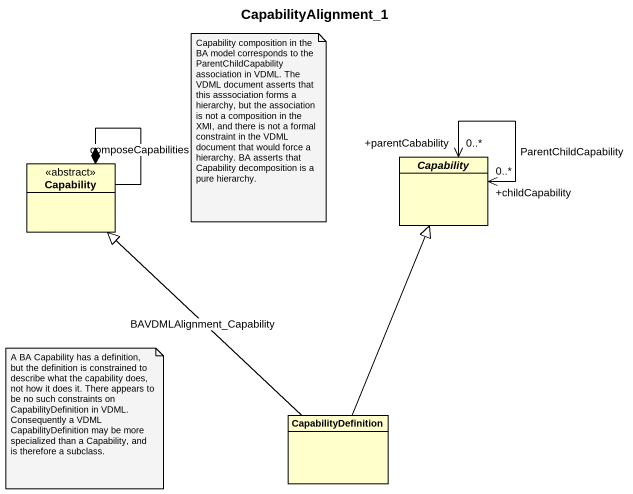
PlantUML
@startuml
title CapabilityAlignment_1
hide circle
hide empty members
class Capability <<abstract>>
abstract class "Capability" as Capability_2
class CapabilityDefinition
Capability --* Capability : composeCapabilities
Capability_2 "+childCapability\n0..*" <--> "+parentCabability\n0..*" Capability_2 : ParentChildCapability
CapabilityDefinition -up-|> Capability : BAVDMLAlignment_Capability
CapabilityDefinition -up-|> Capability_2
note as N1
  Capability composition in the BA model corresponds to the ParentChildCapability association in VDML. The VDML document asserts that this asssociation forms a hierarchy, but the association is not a composition in the XMI, and there is not a formal constraint in the VDML document that would force a hierarchy. BA asserts that Capability decomposition is a pure hierarchy.
end note
note as N2
  A BA Capability has a definition, but the definition is constrained to describe what the capability does, not how it does it. There appears to be no such constraints on CapabilityDefinition in VDML. Consequently a VDML CapabilityDefinition may be more specialized than a Capability, and is therefore a subclass.
end note
@enduml
